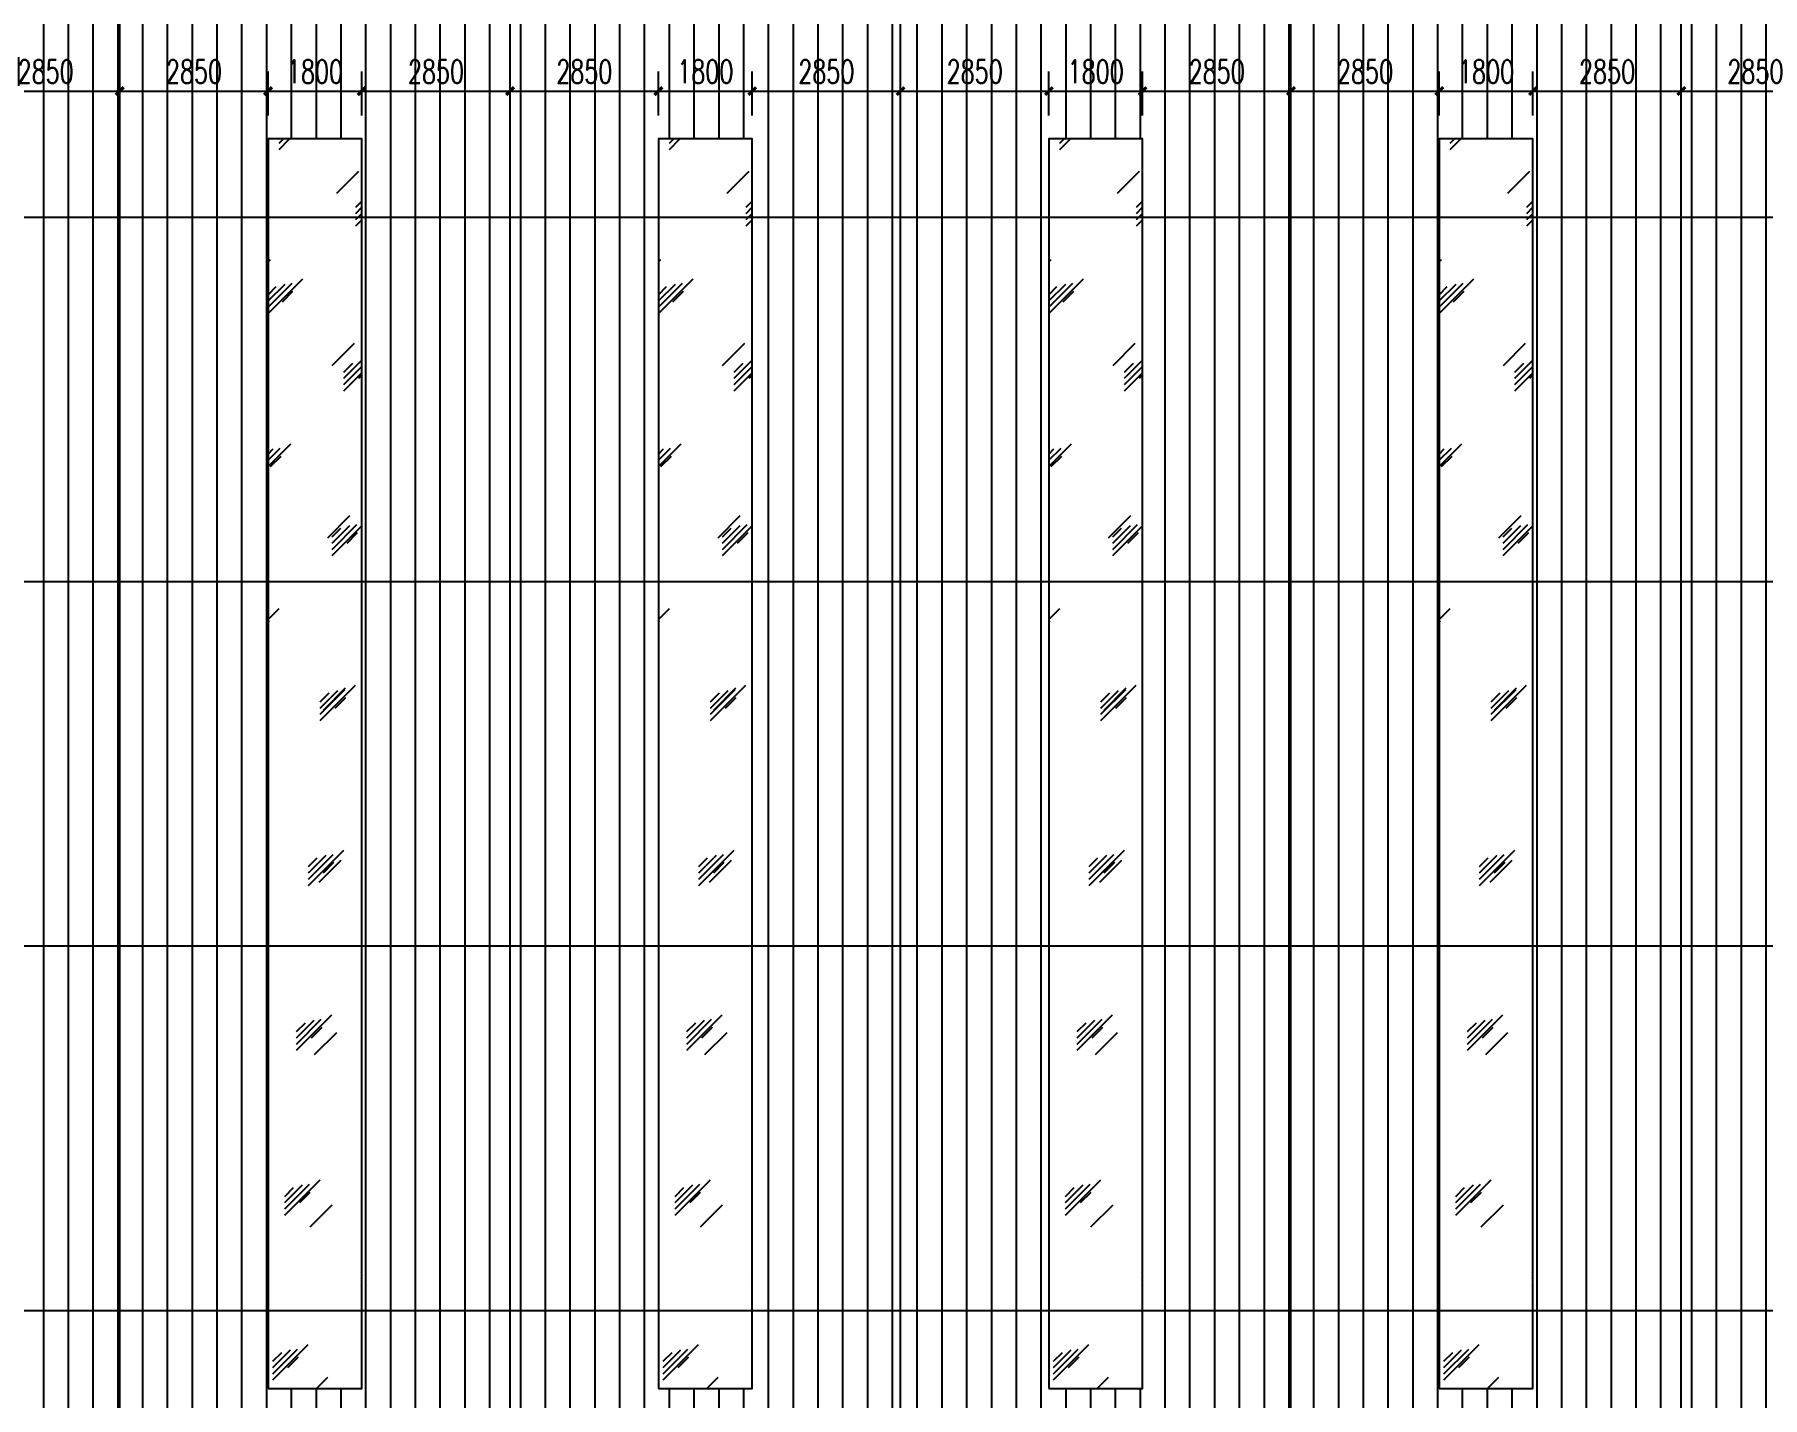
# Model space of a CAD drawing. Extents: x 962303 to 1579583, y -174742 to 224716.
# Drawn here: x 1437085 to 1470283, y 36142 to 62318 of the extents above; entities that cross this region are included whole.
import ezdxf

# ---------------------------------------------------------------- set-up
doc = ezdxf.new("R2010")
doc.units = 0
doc.header["$LTSCALE"] = 1000
doc.header["$MEASUREMENT"] = 0
doc.layers.add('DOTE', color=1, linetype='Continuous')
doc.layers.add('PUB_DIM', color=3, linetype='Continuous')
doc.styles.add('_TCH_DIM_T3', font='SIMPLEX', dxfattribs={"width": 0.705882, "bigfont": 'GBCBIG'})
doc.dimstyles.new('_TCH_ARCH&&150', dxfattribs={"dimtxt": 446.25, "dimasz": 150, "dimexe": 375, "dimexo": 450, "dimgap": 150, "dimtad": 1, "dimdec": 0, "dimzin": 0, "dimdsep": 46, "dimtxsty": '_TCH_DIM_T3', "dimblk": 'ARCHTICK', "dimcen": 0.09, "dimclrt": 7, "dimazin": 2, "dimtfac": 1, "dimtdec": 0, "dimtix": 1, "dimtmove": 2, "dimatfit": 3, "dimfxl": 0, "dimtolj": 1, "dimtzin": 0, "dimarcsym": 0})

# ---------------------------------------------------------------- blocks, each defined once
blk = doc.blocks.new('_ArchTick')
at = {"color": 0, "linetype": 'ByBlock', "const_width": 0.4}
blk.add_lwpolyline([(-0.5, -0.5), (0.5, 0.5)], dxfattribs=at)
blk = doc.blocks.new('*D154')
at = {"layer": 'Defpoints', "color": 0}
for p in [(1438723, 61234), (1435873, 60313), (1438723, 60313)]:
    blk.add_point(p, dxfattribs=at)
at = {"layer": 'PUB_DIM', "color": 0, "lineweight": -2}
for p, q in [((1435873, 60763), (1435873, 61609)), ((1438723, 60763), (1438723, 61609)), ((1435873, 61234), (1438723, 61234))]:
    blk.add_line(p, q, dxfattribs=at)
at = {"layer": 'PUB_DIM', "color": 0, "lineweight": -2, "xscale": 150, "yscale": 150, "zscale": 150, "rotation": 180}
blk.add_blockref('_ArchTick', (1435873, 61234), dxfattribs=at)
at = {"layer": 'PUB_DIM', "color": 0, "lineweight": -2, "xscale": 150, "yscale": 150, "zscale": 150}
blk.add_blockref('_ArchTick', (1438723, 61234), dxfattribs=at)
at = {"layer": 'PUB_DIM', "color": 7, "insert": (1437298, 61607), "char_height": 446.2, "attachment_point": 5, "style": '_TCH_DIM_T3'}
blk.add_mtext('\\A1;2850', dxfattribs=at)
blk = doc.blocks.new('*D155')
at = {"layer": 'Defpoints', "color": 0}
for p in [(1441573, 61234), (1438723, 60313), (1441573, 60313)]:
    blk.add_point(p, dxfattribs=at)
at = {"layer": 'PUB_DIM', "color": 0, "lineweight": -2}
for p, q in [((1438723, 60763), (1438723, 61609)), ((1441573, 60763), (1441573, 61609)), ((1438723, 61234), (1441573, 61234))]:
    blk.add_line(p, q, dxfattribs=at)
at = {"layer": 'PUB_DIM', "color": 0, "lineweight": -2, "xscale": 150, "yscale": 150, "zscale": 150, "rotation": 180}
blk.add_blockref('_ArchTick', (1438723, 61234), dxfattribs=at)
at = {"layer": 'PUB_DIM', "color": 0, "lineweight": -2, "xscale": 150, "yscale": 150, "zscale": 150}
blk.add_blockref('_ArchTick', (1441573, 61234), dxfattribs=at)
at = {"layer": 'PUB_DIM', "color": 7, "insert": (1440148, 61607), "char_height": 446.2, "attachment_point": 5, "style": '_TCH_DIM_T3'}
blk.add_mtext('\\A1;2850', dxfattribs=at)
blk = doc.blocks.new('*D156')
at = {"layer": 'Defpoints', "color": 0}
for p in [(1443373, 61234), (1441573, 60313), (1443373, 60313)]:
    blk.add_point(p, dxfattribs=at)
at = {"layer": 'PUB_DIM', "color": 0, "lineweight": -2}
for p, q in [((1441573, 60763), (1441573, 61609)), ((1443373, 60763), (1443373, 61609)), ((1441573, 61234), (1443373, 61234))]:
    blk.add_line(p, q, dxfattribs=at)
at = {"layer": 'PUB_DIM', "color": 0, "lineweight": -2, "xscale": 150, "yscale": 150, "zscale": 150, "rotation": 180}
blk.add_blockref('_ArchTick', (1441573, 61234), dxfattribs=at)
at = {"layer": 'PUB_DIM', "color": 0, "lineweight": -2, "xscale": 150, "yscale": 150, "zscale": 150}
blk.add_blockref('_ArchTick', (1443373, 61234), dxfattribs=at)
at = {"layer": 'PUB_DIM', "color": 7, "insert": (1442473, 61607), "char_height": 446.2, "attachment_point": 5, "style": '_TCH_DIM_T3'}
blk.add_mtext('\\A1;1800', dxfattribs=at)
blk = doc.blocks.new('*D157')
at = {"layer": 'Defpoints', "color": 0}
for p in [(1446223, 61234), (1443373, 60313), (1446223, 60313)]:
    blk.add_point(p, dxfattribs=at)
at = {"layer": 'PUB_DIM', "color": 0, "lineweight": -2}
for p, q in [((1443373, 60763), (1443373, 61609)), ((1446223, 60763), (1446223, 61609)), ((1443373, 61234), (1446223, 61234))]:
    blk.add_line(p, q, dxfattribs=at)
at = {"layer": 'PUB_DIM', "color": 0, "lineweight": -2, "xscale": 150, "yscale": 150, "zscale": 150, "rotation": 180}
blk.add_blockref('_ArchTick', (1443373, 61234), dxfattribs=at)
at = {"layer": 'PUB_DIM', "color": 0, "lineweight": -2, "xscale": 150, "yscale": 150, "zscale": 150}
blk.add_blockref('_ArchTick', (1446223, 61234), dxfattribs=at)
at = {"layer": 'PUB_DIM', "color": 7, "insert": (1444798, 61607), "char_height": 446.2, "attachment_point": 5, "style": '_TCH_DIM_T3'}
blk.add_mtext('\\A1;2850', dxfattribs=at)
blk = doc.blocks.new('*D158')
at = {"layer": 'Defpoints', "color": 0}
for p in [(1449073, 61234), (1446223, 60313), (1449073, 60313)]:
    blk.add_point(p, dxfattribs=at)
at = {"layer": 'PUB_DIM', "color": 0, "lineweight": -2}
for p, q in [((1446223, 60763), (1446223, 61609)), ((1449073, 60763), (1449073, 61609)), ((1446223, 61234), (1449073, 61234))]:
    blk.add_line(p, q, dxfattribs=at)
at = {"layer": 'PUB_DIM', "color": 0, "lineweight": -2, "xscale": 150, "yscale": 150, "zscale": 150, "rotation": 180}
blk.add_blockref('_ArchTick', (1446223, 61234), dxfattribs=at)
at = {"layer": 'PUB_DIM', "color": 0, "lineweight": -2, "xscale": 150, "yscale": 150, "zscale": 150}
blk.add_blockref('_ArchTick', (1449073, 61234), dxfattribs=at)
at = {"layer": 'PUB_DIM', "color": 7, "insert": (1447648, 61607), "char_height": 446.2, "attachment_point": 5, "style": '_TCH_DIM_T3'}
blk.add_mtext('\\A1;2850', dxfattribs=at)
blk = doc.blocks.new('*D159')
at = {"layer": 'Defpoints', "color": 0}
for p in [(1450873, 61234), (1449073, 60313), (1450873, 60313)]:
    blk.add_point(p, dxfattribs=at)
at = {"layer": 'PUB_DIM', "color": 0, "lineweight": -2}
for p, q in [((1449073, 60763), (1449073, 61609)), ((1450873, 60763), (1450873, 61609)), ((1449073, 61234), (1450873, 61234))]:
    blk.add_line(p, q, dxfattribs=at)
at = {"layer": 'PUB_DIM', "color": 0, "lineweight": -2, "xscale": 150, "yscale": 150, "zscale": 150, "rotation": 180}
blk.add_blockref('_ArchTick', (1449073, 61234), dxfattribs=at)
at = {"layer": 'PUB_DIM', "color": 0, "lineweight": -2, "xscale": 150, "yscale": 150, "zscale": 150}
blk.add_blockref('_ArchTick', (1450873, 61234), dxfattribs=at)
at = {"layer": 'PUB_DIM', "color": 7, "insert": (1449973, 61607), "char_height": 446.2, "attachment_point": 5, "style": '_TCH_DIM_T3'}
blk.add_mtext('\\A1;1800', dxfattribs=at)
blk = doc.blocks.new('*D160')
at = {"layer": 'Defpoints', "color": 0}
for p in [(1453723, 61234), (1450873, 60313), (1453723, 60313)]:
    blk.add_point(p, dxfattribs=at)
at = {"layer": 'PUB_DIM', "color": 0, "lineweight": -2}
for p, q in [((1450873, 60763), (1450873, 61609)), ((1453723, 60763), (1453723, 61609)), ((1450873, 61234), (1453723, 61234))]:
    blk.add_line(p, q, dxfattribs=at)
at = {"layer": 'PUB_DIM', "color": 0, "lineweight": -2, "xscale": 150, "yscale": 150, "zscale": 150, "rotation": 180}
blk.add_blockref('_ArchTick', (1450873, 61234), dxfattribs=at)
at = {"layer": 'PUB_DIM', "color": 0, "lineweight": -2, "xscale": 150, "yscale": 150, "zscale": 150}
blk.add_blockref('_ArchTick', (1453723, 61234), dxfattribs=at)
at = {"layer": 'PUB_DIM', "color": 7, "insert": (1452298, 61607), "char_height": 446.2, "attachment_point": 5, "style": '_TCH_DIM_T3'}
blk.add_mtext('\\A1;2850', dxfattribs=at)
blk = doc.blocks.new('*D161')
at = {"layer": 'Defpoints', "color": 0}
for p in [(1456573, 61234), (1453723, 60313), (1456573, 60313)]:
    blk.add_point(p, dxfattribs=at)
at = {"layer": 'PUB_DIM', "color": 0, "lineweight": -2}
for p, q in [((1453723, 60763), (1453723, 61609)), ((1456573, 60763), (1456573, 61609)), ((1453723, 61234), (1456573, 61234))]:
    blk.add_line(p, q, dxfattribs=at)
at = {"layer": 'PUB_DIM', "color": 0, "lineweight": -2, "xscale": 150, "yscale": 150, "zscale": 150, "rotation": 180}
blk.add_blockref('_ArchTick', (1453723, 61234), dxfattribs=at)
at = {"layer": 'PUB_DIM', "color": 0, "lineweight": -2, "xscale": 150, "yscale": 150, "zscale": 150}
blk.add_blockref('_ArchTick', (1456573, 61234), dxfattribs=at)
at = {"layer": 'PUB_DIM', "color": 7, "insert": (1455148, 61607), "char_height": 446.2, "attachment_point": 5, "style": '_TCH_DIM_T3'}
blk.add_mtext('\\A1;2850', dxfattribs=at)
blk = doc.blocks.new('*D162')
at = {"layer": 'Defpoints', "color": 0}
for p in [(1458373, 61234), (1456573, 60313), (1458373, 60313)]:
    blk.add_point(p, dxfattribs=at)
at = {"layer": 'PUB_DIM', "color": 0, "lineweight": -2}
for p, q in [((1456573, 60763), (1456573, 61609)), ((1458373, 60763), (1458373, 61609)), ((1456573, 61234), (1458373, 61234))]:
    blk.add_line(p, q, dxfattribs=at)
at = {"layer": 'PUB_DIM', "color": 0, "lineweight": -2, "xscale": 150, "yscale": 150, "zscale": 150, "rotation": 180}
blk.add_blockref('_ArchTick', (1456573, 61234), dxfattribs=at)
at = {"layer": 'PUB_DIM', "color": 0, "lineweight": -2, "xscale": 150, "yscale": 150, "zscale": 150}
blk.add_blockref('_ArchTick', (1458373, 61234), dxfattribs=at)
at = {"layer": 'PUB_DIM', "color": 7, "insert": (1457473, 61607), "char_height": 446.2, "attachment_point": 5, "style": '_TCH_DIM_T3'}
blk.add_mtext('\\A1;1800', dxfattribs=at)
blk = doc.blocks.new('*D163')
at = {"layer": 'Defpoints', "color": 0}
for p in [(1461223, 61234), (1458373, 60313), (1461223, 60313)]:
    blk.add_point(p, dxfattribs=at)
at = {"layer": 'PUB_DIM', "color": 0, "lineweight": -2}
for p, q in [((1458373, 60763), (1458373, 61609)), ((1461223, 60763), (1461223, 61609)), ((1458373, 61234), (1461223, 61234))]:
    blk.add_line(p, q, dxfattribs=at)
at = {"layer": 'PUB_DIM', "color": 0, "lineweight": -2, "xscale": 150, "yscale": 150, "zscale": 150, "rotation": 180}
blk.add_blockref('_ArchTick', (1458373, 61234), dxfattribs=at)
at = {"layer": 'PUB_DIM', "color": 0, "lineweight": -2, "xscale": 150, "yscale": 150, "zscale": 150}
blk.add_blockref('_ArchTick', (1461223, 61234), dxfattribs=at)
at = {"layer": 'PUB_DIM', "color": 7, "insert": (1459798, 61607), "char_height": 446.2, "attachment_point": 5, "style": '_TCH_DIM_T3'}
blk.add_mtext('\\A1;2850', dxfattribs=at)
blk = doc.blocks.new('*D164')
at = {"layer": 'Defpoints', "color": 0}
for p in [(1464073, 61234), (1461223, 60313), (1464073, 60313)]:
    blk.add_point(p, dxfattribs=at)
at = {"layer": 'PUB_DIM', "color": 0, "lineweight": -2}
for p, q in [((1461223, 60763), (1461223, 61609)), ((1464073, 60763), (1464073, 61609)), ((1461223, 61234), (1464073, 61234))]:
    blk.add_line(p, q, dxfattribs=at)
at = {"layer": 'PUB_DIM', "color": 0, "lineweight": -2, "xscale": 150, "yscale": 150, "zscale": 150, "rotation": 180}
blk.add_blockref('_ArchTick', (1461223, 61234), dxfattribs=at)
at = {"layer": 'PUB_DIM', "color": 0, "lineweight": -2, "xscale": 150, "yscale": 150, "zscale": 150}
blk.add_blockref('_ArchTick', (1464073, 61234), dxfattribs=at)
at = {"layer": 'PUB_DIM', "color": 7, "insert": (1462648, 61607), "char_height": 446.2, "attachment_point": 5, "style": '_TCH_DIM_T3'}
blk.add_mtext('\\A1;2850', dxfattribs=at)
blk = doc.blocks.new('*D165')
at = {"layer": 'Defpoints', "color": 0}
for p in [(1465873, 61234), (1464073, 60313), (1465873, 60313)]:
    blk.add_point(p, dxfattribs=at)
at = {"layer": 'PUB_DIM', "color": 0, "lineweight": -2}
for p, q in [((1464073, 60763), (1464073, 61609)), ((1465873, 60763), (1465873, 61609)), ((1464073, 61234), (1465873, 61234))]:
    blk.add_line(p, q, dxfattribs=at)
at = {"layer": 'PUB_DIM', "color": 0, "lineweight": -2, "xscale": 150, "yscale": 150, "zscale": 150, "rotation": 180}
blk.add_blockref('_ArchTick', (1464073, 61234), dxfattribs=at)
at = {"layer": 'PUB_DIM', "color": 0, "lineweight": -2, "xscale": 150, "yscale": 150, "zscale": 150}
blk.add_blockref('_ArchTick', (1465873, 61234), dxfattribs=at)
at = {"layer": 'PUB_DIM', "color": 7, "insert": (1464973, 61607), "char_height": 446.2, "attachment_point": 5, "style": '_TCH_DIM_T3'}
blk.add_mtext('\\A1;1800', dxfattribs=at)
blk = doc.blocks.new('*D166')
at = {"layer": 'Defpoints', "color": 0}
for p in [(1468723, 61234), (1465873, 60313), (1468723, 60313)]:
    blk.add_point(p, dxfattribs=at)
at = {"layer": 'PUB_DIM', "color": 0, "lineweight": -2}
for p, q in [((1465873, 60763), (1465873, 61609)), ((1468723, 60763), (1468723, 61609)), ((1465873, 61234), (1468723, 61234))]:
    blk.add_line(p, q, dxfattribs=at)
at = {"layer": 'PUB_DIM', "color": 0, "lineweight": -2, "xscale": 150, "yscale": 150, "zscale": 150, "rotation": 180}
blk.add_blockref('_ArchTick', (1465873, 61234), dxfattribs=at)
at = {"layer": 'PUB_DIM', "color": 0, "lineweight": -2, "xscale": 150, "yscale": 150, "zscale": 150}
blk.add_blockref('_ArchTick', (1468723, 61234), dxfattribs=at)
at = {"layer": 'PUB_DIM', "color": 7, "insert": (1467298, 61607), "char_height": 446.2, "attachment_point": 5, "style": '_TCH_DIM_T3'}
blk.add_mtext('\\A1;2850', dxfattribs=at)
blk = doc.blocks.new('*D167')
at = {"layer": 'Defpoints', "color": 0}
for p in [(1471573, 61234), (1468723, 60313), (1471573, 60313)]:
    blk.add_point(p, dxfattribs=at)
at = {"layer": 'PUB_DIM', "color": 0, "lineweight": -2}
for p, q in [((1468723, 60763), (1468723, 61609)), ((1471573, 60763), (1471573, 61609)), ((1468723, 61234), (1471573, 61234))]:
    blk.add_line(p, q, dxfattribs=at)
at = {"layer": 'PUB_DIM', "color": 0, "lineweight": -2, "xscale": 150, "yscale": 150, "zscale": 150, "rotation": 180}
blk.add_blockref('_ArchTick', (1468723, 61234), dxfattribs=at)
at = {"layer": 'PUB_DIM', "color": 0, "lineweight": -2, "xscale": 150, "yscale": 150, "zscale": 150}
blk.add_blockref('_ArchTick', (1471573, 61234), dxfattribs=at)
at = {"layer": 'PUB_DIM', "color": 7, "insert": (1470148, 61607), "char_height": 446.2, "attachment_point": 5, "style": '_TCH_DIM_T3'}
blk.add_mtext('\\A1;2850', dxfattribs=at)

msp = doc.modelspace()

# ---------------------------------------------------------------- hatches: boundary and pattern name
h = msp.add_hatch()
h.set_pattern_fill('LINE', color=251, scale=500, angle=90, style=0)
h.set_pattern_definition([(90, (815277.7, 33526), (-476.25, 3e-14), [])])
h.paths.add_polyline_path([(1428373.2, 60313.1), (1428373.2, 58813.1), (1431223.2, 58813.1), (1431223.2, 65213.1), (1423723.2, 65213.1), (1423723.2, 58813.1), (1426573.2, 58813.1), (1426573.2, 60313.1)])
h.paths.add_polyline_path([(1435873.2, 60313.1), (1435873.2, 58813.1), (1438723.2, 58813.1), (1438723.2, 65213.1), (1431223.2, 65213.1), (1431223.2, 58813.1), (1434073.2, 58813.1), (1434073.2, 60313.1)])
h.paths.add_polyline_path([(1441573.2, 60313.1), (1443373.2, 60313.1), (1443373.2, 58813.1), (1446223.2, 58813.1), (1446223.2, 65213.1), (1438723.2, 65213.1), (1438723.2, 58813.1), (1441573.2, 58813.1)])
h.paths.add_polyline_path([(1443373.2, 51813.1), (1446223.2, 51813.1), (1446223.2, 58813.1), (1443373.2, 58813.1)])
h.paths.add_polyline_path([(1441573.2, 58813.1), (1438723.2, 58813.1), (1438723.2, 51813.1), (1441573.2, 51813.1)])
h.paths.add_polyline_path([(1438723.2, 58813.1), (1435873.2, 58813.1), (1435873.2, 51813.1), (1438723.2, 51813.1)])
h.paths.add_polyline_path([(1434073.2, 58813.1), (1431223.2, 58813.1), (1431223.2, 51813.1), (1434073.2, 51813.1)])
h.paths.add_polyline_path([(1431223.2, 58813.1), (1428373.2, 58813.1), (1428373.2, 51813.1), (1431223.2, 51813.1)])
h.paths.add_polyline_path([(1423723.2, 51813.1), (1426573.2, 51813.1), (1426573.2, 58813.1), (1423723.2, 58813.1)])
h.paths.add_polyline_path([(1426573.2, 51813.1), (1423723.2, 51813.1), (1423723.2, 44813.1), (1426573.2, 44813.1)])
h.paths.add_polyline_path([(1428373.2, 44813.1), (1431223.2, 44813.1), (1431223.2, 51813.1), (1428373.2, 51813.1)])
h.paths.add_polyline_path([(1434073.2, 51813.1), (1431223.2, 51813.1), (1431223.2, 44813.1), (1434073.2, 44813.1)])
h.paths.add_polyline_path([(1435873.2, 44813.1), (1438723.2, 44813.1), (1438723.2, 51813.1), (1435873.2, 51813.1)])
h.paths.add_polyline_path([(1438723.2, 44813.1), (1441573.2, 44813.1), (1441573.2, 51813.1), (1438723.2, 51813.1)])
h.paths.add_polyline_path([(1446223.2, 51813.1), (1443373.2, 51813.1), (1443373.2, 44813.1), (1446223.2, 44813.1)])
h.paths.add_polyline_path([(1446223.2, 44813.1), (1443373.2, 44813.1), (1443373.2, 37813.1), (1446223.2, 37813.1)])
h.paths.add_polyline_path([(1441573.2, 44813.1), (1438723.2, 44813.1), (1438723.2, 37813.1), (1441573.2, 37813.1)])
h.paths.add_polyline_path([(1438723.2, 44813.1), (1435873.2, 44813.1), (1435873.2, 37813.1), (1438723.2, 37813.1)])
h.paths.add_polyline_path([(1431223.2, 37813.1), (1434073.2, 37813.1), (1434073.2, 44813.1), (1431223.2, 44813.1)])
h.paths.add_polyline_path([(1428373.2, 37813.1), (1431223.2, 37813.1), (1431223.2, 44813.1), (1428373.2, 44813.1)])
h.paths.add_polyline_path([(1423723.2, 37813.1), (1426573.2, 37813.1), (1426573.2, 44813.1), (1423723.2, 44813.1)])
h.paths.add_polyline_path([(1431223.2, 31413.1), (1431223.2, 37813.1), (1428373.2, 37813.1), (1428373.2, 36313.1), (1426573.2, 36313.1), (1426573.2, 37813.1), (1423723.2, 37813.1), (1423723.2, 31413.1)])
h.paths.add_polyline_path([(1438723.2, 31413.1), (1438723.2, 37813.1), (1435873.2, 37813.1), (1435873.2, 36313.1), (1434073.2, 36313.1), (1434073.2, 37813.1), (1431223.2, 37813.1), (1431223.2, 31413.1)])
h.paths.add_polyline_path([(1446223.2, 31413.1), (1446223.2, 37813.1), (1443373.2, 37813.1), (1443373.2, 36313.1), (1441573.2, 36313.1), (1441573.2, 37813.1), (1438723.2, 37813.1), (1438723.2, 31413.1)])
h = msp.add_hatch()
h.set_pattern_fill('LINE', color=251, scale=500, angle=90, style=0)
h.set_pattern_definition([(90, (837777.7, 33526), (-476.25, 3e-14), [])])
h.paths.add_polyline_path([(1450873.2, 60313.1), (1450873.2, 58813.1), (1453723.2, 58813.1), (1453723.2, 65213.1), (1446223.2, 65213.1), (1446223.2, 58813.1), (1449073.2, 58813.1), (1449073.2, 60313.1)])
h.paths.add_polyline_path([(1458373.2, 60313.1), (1458373.2, 58813.1), (1461223.2, 58813.1), (1461223.2, 65213.1), (1453723.2, 65213.1), (1453723.2, 58813.1), (1456573.2, 58813.1), (1456573.2, 60313.1)])
h.paths.add_polyline_path([(1464073.2, 60313.1), (1465873.2, 60313.1), (1465873.2, 58813.1), (1468723.2, 58813.1), (1468723.2, 65213.1), (1461223.2, 65213.1), (1461223.2, 58813.1), (1464073.2, 58813.1)])
h.paths.add_polyline_path([(1465873.2, 51813.1), (1468723.2, 51813.1), (1468723.2, 58813.1), (1465873.2, 58813.1)])
h.paths.add_polyline_path([(1464073.2, 58813.1), (1461223.2, 58813.1), (1461223.2, 51813.1), (1464073.2, 51813.1)])
h.paths.add_polyline_path([(1461223.2, 58813.1), (1458373.2, 58813.1), (1458373.2, 51813.1), (1461223.2, 51813.1)])
h.paths.add_polyline_path([(1456573.2, 58813.1), (1453723.2, 58813.1), (1453723.2, 51813.1), (1456573.2, 51813.1)])
h.paths.add_polyline_path([(1453723.2, 58813.1), (1450873.2, 58813.1), (1450873.2, 51813.1), (1453723.2, 51813.1)])
h.paths.add_polyline_path([(1446223.2, 51813.1), (1449073.2, 51813.1), (1449073.2, 58813.1), (1446223.2, 58813.1)])
h.paths.add_polyline_path([(1449073.2, 51813.1), (1446223.2, 51813.1), (1446223.2, 44813.1), (1449073.2, 44813.1)])
h.paths.add_polyline_path([(1450873.2, 44813.1), (1453723.2, 44813.1), (1453723.2, 51813.1), (1450873.2, 51813.1)])
h.paths.add_polyline_path([(1456573.2, 51813.1), (1453723.2, 51813.1), (1453723.2, 44813.1), (1456573.2, 44813.1)])
h.paths.add_polyline_path([(1458373.2, 44813.1), (1461223.2, 44813.1), (1461223.2, 51813.1), (1458373.2, 51813.1)])
h.paths.add_polyline_path([(1461223.2, 44813.1), (1464073.2, 44813.1), (1464073.2, 51813.1), (1461223.2, 51813.1)])
h.paths.add_polyline_path([(1468723.2, 51813.1), (1465873.2, 51813.1), (1465873.2, 44813.1), (1468723.2, 44813.1)])
h.paths.add_polyline_path([(1468723.2, 44813.1), (1465873.2, 44813.1), (1465873.2, 37813.1), (1468723.2, 37813.1)])
h.paths.add_polyline_path([(1464073.2, 44813.1), (1461223.2, 44813.1), (1461223.2, 37813.1), (1464073.2, 37813.1)])
h.paths.add_polyline_path([(1461223.2, 44813.1), (1458373.2, 44813.1), (1458373.2, 37813.1), (1461223.2, 37813.1)])
h.paths.add_polyline_path([(1453723.2, 37813.1), (1456573.2, 37813.1), (1456573.2, 44813.1), (1453723.2, 44813.1)])
h.paths.add_polyline_path([(1450873.2, 37813.1), (1453723.2, 37813.1), (1453723.2, 44813.1), (1450873.2, 44813.1)])
h.paths.add_polyline_path([(1446223.2, 37813.1), (1449073.2, 37813.1), (1449073.2, 44813.1), (1446223.2, 44813.1)])
h.paths.add_polyline_path([(1453723.2, 31413.1), (1453723.2, 37813.1), (1450873.2, 37813.1), (1450873.2, 36313.1), (1449073.2, 36313.1), (1449073.2, 37813.1), (1446223.2, 37813.1), (1446223.2, 31413.1)])
h.paths.add_polyline_path([(1461223.2, 31413.1), (1461223.2, 37813.1), (1458373.2, 37813.1), (1458373.2, 36313.1), (1456573.2, 36313.1), (1456573.2, 37813.1), (1453723.2, 37813.1), (1453723.2, 31413.1)])
h.paths.add_polyline_path([(1468723.2, 31413.1), (1468723.2, 37813.1), (1465873.2, 37813.1), (1465873.2, 36313.1), (1464073.2, 36313.1), (1464073.2, 37813.1), (1461223.2, 37813.1), (1461223.2, 31413.1)])
h = msp.add_hatch()
h.set_pattern_fill('LINE', color=251, scale=500, angle=90, style=0)
h.set_pattern_definition([(90, (860277.7, 33526), (-476.25, 3e-14), [])])
h.paths.add_polyline_path([(1473373.2, 60313.1), (1473373.2, 58813.1), (1476223.2, 58813.1), (1476223.2, 65213.1), (1468723.2, 65213.1), (1468723.2, 58813.1), (1471573.2, 58813.1), (1471573.2, 60313.1)])
h.paths.add_polyline_path([(1480873.2, 60313.1), (1480873.2, 58813.1), (1483723.2, 58813.1), (1483723.2, 65213.1), (1476223.2, 65213.1), (1476223.2, 58813.1), (1479073.2, 58813.1), (1479073.2, 60313.1)])
h.paths.add_polyline_path([(1486573.2, 60313.1), (1488373.2, 60313.1), (1488373.2, 58813.1), (1491223.2, 58813.1), (1491223.2, 65213.1), (1483723.2, 65213.1), (1483723.2, 58813.1), (1486573.2, 58813.1)])
h.paths.add_polyline_path([(1488373.2, 51813.1), (1491223.2, 51813.1), (1491223.2, 58813.1), (1488373.2, 58813.1)])
h.paths.add_polyline_path([(1486573.2, 58813.1), (1483723.2, 58813.1), (1483723.2, 51813.1), (1486573.2, 51813.1)])
h.paths.add_polyline_path([(1483723.2, 58813.1), (1480873.2, 58813.1), (1480873.2, 51813.1), (1483723.2, 51813.1)])
h.paths.add_polyline_path([(1479073.2, 58813.1), (1476223.2, 58813.1), (1476223.2, 51813.1), (1479073.2, 51813.1)])
h.paths.add_polyline_path([(1476223.2, 58813.1), (1473373.2, 58813.1), (1473373.2, 51813.1), (1476223.2, 51813.1)])
h.paths.add_polyline_path([(1468723.2, 51813.1), (1471573.2, 51813.1), (1471573.2, 58813.1), (1468723.2, 58813.1)])
h.paths.add_polyline_path([(1471573.2, 51813.1), (1468723.2, 51813.1), (1468723.2, 44813.1), (1471573.2, 44813.1)])
h.paths.add_polyline_path([(1473373.2, 44813.1), (1476223.2, 44813.1), (1476223.2, 51813.1), (1473373.2, 51813.1)])
h.paths.add_polyline_path([(1479073.2, 51813.1), (1476223.2, 51813.1), (1476223.2, 44813.1), (1479073.2, 44813.1)])
h.paths.add_polyline_path([(1480873.2, 44813.1), (1483723.2, 44813.1), (1483723.2, 51813.1), (1480873.2, 51813.1)])
h.paths.add_polyline_path([(1483723.2, 44813.1), (1486573.2, 44813.1), (1486573.2, 51813.1), (1483723.2, 51813.1)])
h.paths.add_polyline_path([(1491223.2, 51813.1), (1488373.2, 51813.1), (1488373.2, 44813.1), (1491223.2, 44813.1)])
h.paths.add_polyline_path([(1491223.2, 44813.1), (1488373.2, 44813.1), (1488373.2, 37813.1), (1491223.2, 37813.1)])
h.paths.add_polyline_path([(1486573.2, 44813.1), (1483723.2, 44813.1), (1483723.2, 37813.1), (1486573.2, 37813.1)])
h.paths.add_polyline_path([(1483723.2, 44813.1), (1480873.2, 44813.1), (1480873.2, 37813.1), (1483723.2, 37813.1)])
h.paths.add_polyline_path([(1476223.2, 37813.1), (1479073.2, 37813.1), (1479073.2, 44813.1), (1476223.2, 44813.1)])
h.paths.add_polyline_path([(1473373.2, 37813.1), (1476223.2, 37813.1), (1476223.2, 44813.1), (1473373.2, 44813.1)])
h.paths.add_polyline_path([(1468723.2, 37813.1), (1471573.2, 37813.1), (1471573.2, 44813.1), (1468723.2, 44813.1)])
h.paths.add_polyline_path([(1476223.2, 31413.1), (1476223.2, 37813.1), (1473373.2, 37813.1), (1473373.2, 36313.1), (1471573.2, 36313.1), (1471573.2, 37813.1), (1468723.2, 37813.1), (1468723.2, 31413.1)])
h.paths.add_polyline_path([(1483723.2, 31413.1), (1483723.2, 37813.1), (1480873.2, 37813.1), (1480873.2, 36313.1), (1479073.2, 36313.1), (1479073.2, 37813.1), (1476223.2, 37813.1), (1476223.2, 31413.1)])
h.paths.add_polyline_path([(1491223.2, 31413.1), (1491223.2, 37813.1), (1488373.2, 37813.1), (1488373.2, 36313.1), (1486573.2, 36313.1), (1486573.2, 37813.1), (1483723.2, 37813.1), (1483723.2, 31413.1)])
h = msp.add_hatch()
h.set_pattern_fill('玻璃1', color=4, scale=300, style=0)
h.set_pattern_definition([(45, (830277.7, 33646), (-1469.651, 1469.651), [672, -1728]), (45, (830565.7, 33766), (-1469.651, 1469.651), [288, -2112]), (45, (830277.7, 33766), (-1469.651, 1469.651), [480, -1920]), (45, (830421.7, 33646), (1612.2035, -1612.2035), [600, -1800]), (45, (830277.7, 33526), (-1469.651, 1469.651), [960, -1440]), (45, (830277.7, 33886), (-1469.651, 1469.651), [240, -2160])])
h.paths.add_polyline_path([(1443373.2, 60313.1), (1441573.2, 60313.1), (1441573.2, 58813.1), (1443373.2, 58813.1)])
h.paths.add_polyline_path([(1443373.2, 58813.1), (1441573.2, 58813.1), (1441573.2, 51813.1), (1443373.2, 51813.1)])
h.paths.add_polyline_path([(1443373.2, 51813.1), (1441573.2, 51813.1), (1441573.2, 44813.1), (1443373.2, 44813.1)])
h.paths.add_polyline_path([(1443373.2, 44813.1), (1441573.2, 44813.1), (1441573.2, 37813.1), (1443373.2, 37813.1)])
h.paths.add_polyline_path([(1443373.2, 37813.1), (1441573.2, 37813.1), (1441573.2, 36313.1), (1443373.2, 36313.1)])
h = msp.add_hatch()
h.set_pattern_fill('玻璃1', color=4, scale=300, style=0)
h.set_pattern_definition([(45, (837777.7, 33646), (-1469.651, 1469.651), [672, -1728]), (45, (838065.7, 33766), (-1469.651, 1469.651), [288, -2112]), (45, (837777.7, 33766), (-1469.651, 1469.651), [480, -1920]), (45, (837921.7, 33646), (1612.2035, -1612.2035), [600, -1800]), (45, (837777.7, 33526), (-1469.651, 1469.651), [960, -1440]), (45, (837777.7, 33886), (-1469.651, 1469.651), [240, -2160])])
h.paths.add_polyline_path([(1450873.2, 60313.1), (1449073.2, 60313.1), (1449073.2, 58813.1), (1450873.2, 58813.1)])
h.paths.add_polyline_path([(1450873.2, 58813.1), (1449073.2, 58813.1), (1449073.2, 51813.1), (1450873.2, 51813.1)])
h.paths.add_polyline_path([(1450873.2, 51813.1), (1449073.2, 51813.1), (1449073.2, 44813.1), (1450873.2, 44813.1)])
h.paths.add_polyline_path([(1450873.2, 44813.1), (1449073.2, 44813.1), (1449073.2, 37813.1), (1450873.2, 37813.1)])
h.paths.add_polyline_path([(1450873.2, 37813.1), (1449073.2, 37813.1), (1449073.2, 36313.1), (1450873.2, 36313.1)])
h = msp.add_hatch()
h.set_pattern_fill('玻璃1', color=4, scale=300, style=0)
h.set_pattern_definition([(45, (845277.7, 33646), (-1469.651, 1469.651), [672, -1728]), (45, (845565.7, 33766), (-1469.651, 1469.651), [288, -2112]), (45, (845277.7, 33766), (-1469.651, 1469.651), [480, -1920]), (45, (845421.7, 33646), (1612.2035, -1612.2035), [600, -1800]), (45, (845277.7, 33526), (-1469.651, 1469.651), [960, -1440]), (45, (845277.7, 33886), (-1469.651, 1469.651), [240, -2160])])
h.paths.add_polyline_path([(1458373.2, 60313.1), (1456573.2, 60313.1), (1456573.2, 58813.1), (1458373.2, 58813.1)])
h.paths.add_polyline_path([(1458373.2, 58813.1), (1456573.2, 58813.1), (1456573.2, 51813.1), (1458373.2, 51813.1)])
h.paths.add_polyline_path([(1458373.2, 51813.1), (1456573.2, 51813.1), (1456573.2, 44813.1), (1458373.2, 44813.1)])
h.paths.add_polyline_path([(1458373.2, 44813.1), (1456573.2, 44813.1), (1456573.2, 37813.1), (1458373.2, 37813.1)])
h.paths.add_polyline_path([(1458373.2, 37813.1), (1456573.2, 37813.1), (1456573.2, 36313.1), (1458373.2, 36313.1)])
h = msp.add_hatch()
h.set_pattern_fill('玻璃1', color=4, scale=300, style=0)
h.set_pattern_definition([(45, (852777.7, 33646), (-1469.651, 1469.651), [672, -1728]), (45, (853065.7, 33766), (-1469.651, 1469.651), [288, -2112]), (45, (852777.7, 33766), (-1469.651, 1469.651), [480, -1920]), (45, (852921.7, 33646), (1612.2035, -1612.2035), [600, -1800]), (45, (852777.7, 33526), (-1469.651, 1469.651), [960, -1440]), (45, (852777.7, 33886), (-1469.651, 1469.651), [240, -2160])])
h.paths.add_polyline_path([(1465873.2, 60313.1), (1464073.2, 60313.1), (1464073.2, 58813.1), (1465873.2, 58813.1)])
h.paths.add_polyline_path([(1465873.2, 58813.1), (1464073.2, 58813.1), (1464073.2, 51813.1), (1465873.2, 51813.1)])
h.paths.add_polyline_path([(1465873.2, 51813.1), (1464073.2, 51813.1), (1464073.2, 44813.1), (1465873.2, 44813.1)])
h.paths.add_polyline_path([(1465873.2, 44813.1), (1464073.2, 44813.1), (1464073.2, 37813.1), (1465873.2, 37813.1)])
h.paths.add_polyline_path([(1465873.2, 37813.1), (1464073.2, 37813.1), (1464073.2, 36313.1), (1465873.2, 36313.1)])

# ---------------------------------------------------------------- linework, layer by layer
for points in [[(1441573.2, 36313.1), (1443373.2, 36313.1), (1443373.2, 60313.1), (1441573.2, 60313.1)], [(1449073.2, 36313.1), (1450873.2, 36313.1), (1450873.2, 60313.1), (1449073.2, 60313.1)], [(1456573.2, 36313.1), (1458373.2, 36313.1), (1458373.2, 60313.1), (1456573.2, 60313.1)], [(1464073.2, 36313.1), (1465873.2, 36313.1), (1465873.2, 60313.1), (1464073.2, 60313.1)]]:
    msp.add_lwpolyline(points, close=True)
at = {"layer": 'DOTE'}
for p, q in [((1438723.2, 29813.1), (1438723.2, 66813.1)), ((1446223.2, 29813.1), (1446223.2, 66813.1)), ((1453723.2, 29813.1), (1453723.2, 66813.1)), ((1461223.2, 29813.1), (1461223.2, 66813.1)), ((1468723.2, 29813.1), (1468723.2, 66813.1)), ((1347723.2, 58813.1), (1559723.2, 58813.1)), ((1347723.2, 51813.1), (1559723.2, 51813.1)), ((1347723.2, 44813.1), (1559723.2, 44813.1)), ((1347723.2, 37813.1), (1559723.2, 37813.1))]:
    msp.add_line(p, q, dxfattribs=at)

# ---------------------------------------------------------------- dimensions: what is measured, and where the dimension line sits
at = {"layer": 'PUB_DIM'}
for p1, p2, picture, middle in [((1435873.2, 60313.1), (1438723.2, 60313.1), '*D154', (1437298.2, 61607.2)), ((1438723.2, 60313.1), (1441573.2, 60313.1), '*D155', (1440148.2, 61607.2)), ((1441573.2, 60313.1), (1443373.2, 60313.1), '*D156', (1442473.2, 61607.2)), ((1443373.2, 60313.1), (1446223.2, 60313.1), '*D157', (1444798.2, 61607.2)), ((1446223.2, 60313.1), (1449073.2, 60313.1), '*D158', (1447648.2, 61607.2)), ((1449073.2, 60313.1), (1450873.2, 60313.1), '*D159', (1449973.2, 61607.2)), ((1450873.2, 60313.1), (1453723.2, 60313.1), '*D160', (1452298.2, 61607.2)), ((1453723.2, 60313.1), (1456573.2, 60313.1), '*D161', (1455148.2, 61607.2)), ((1456573.2, 60313.1), (1458373.2, 60313.1), '*D162', (1457473.2, 61607.2)), ((1458373.2, 60313.1), (1461223.2, 60313.1), '*D163', (1459798.2, 61607.2)), ((1461223.2, 60313.1), (1464073.2, 60313.1), '*D164', (1462648.2, 61607.2)), ((1464073.2, 60313.1), (1465873.2, 60313.1), '*D165', (1464973.2, 61607.2)), ((1465873.2, 60313.1), (1468723.2, 60313.1), '*D166', (1467298.2, 61607.2)), ((1468723.2, 60313.1), (1471573.2, 60313.1), '*D167', (1470148.2, 61607.2))]:
    dim = msp.add_aligned_dim(p1=p1, p2=p2, distance=921, dimstyle='_TCH_ARCH&&150', dxfattribs=at)
    dim.commit()
    dim.dimension.update_dxf_attribs({"geometry": picture, "text_midpoint": middle})

doc.saveas('drawing.dxf')
